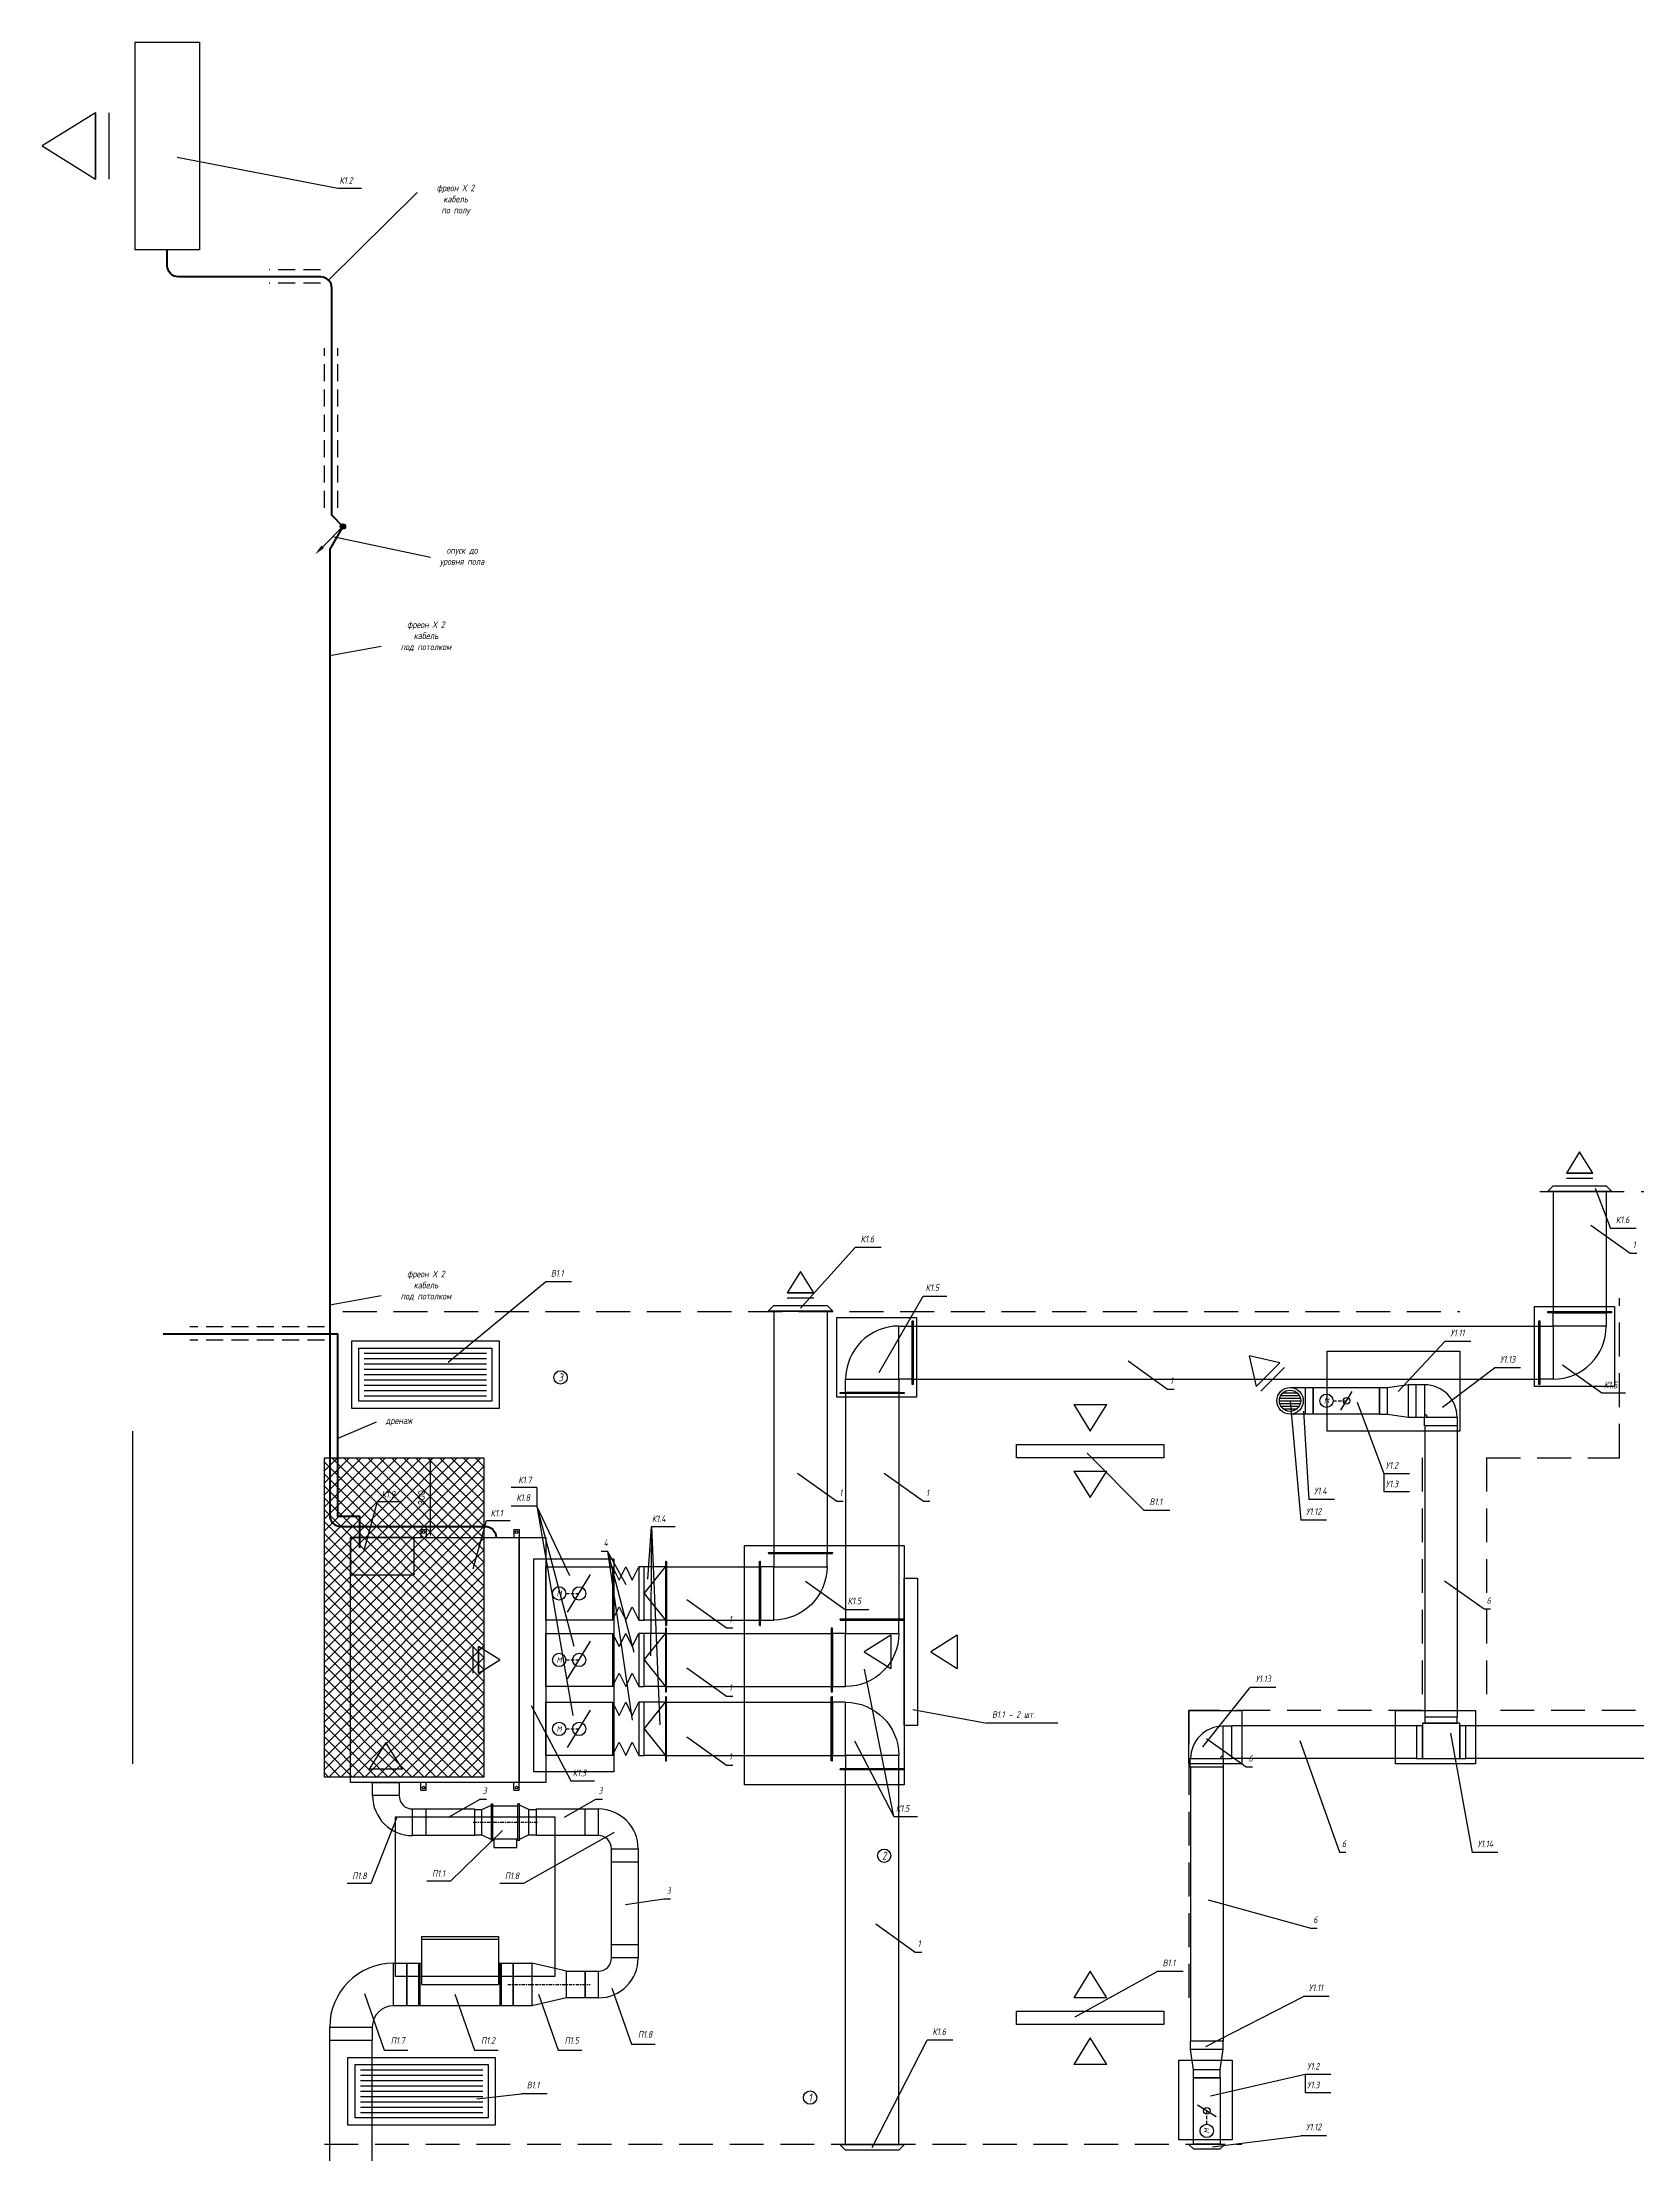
# Model space of a CAD drawing. Header units: millimetres. Extents: x -20430 to 47536, y -37310 to 23105.
# Drawn here: x 3390 to 9386, y -20206 to -12270 of the extents above; entities that cross this region are included whole.
import ezdxf
from ezdxf.enums import TextEntityAlignment as Align

# ---------------------------------------------------------------- set-up
doc = ezdxf.new("R2010")
doc.units = ezdxf.units.MM
doc.linetypes.add('DASHDOT', pattern=[25.4, 12.7, -6.35, 0, -6.35])
doc.linetypes.add('DASHED', pattern=[19.05, 12.7, -6.35])
for name, color, linetype in [('01 Черновое', 7, 'Continuous'), ('02 ОВиК', 7, 'Continuous'), ('07 Номера помещений', 7, 'Continuous'), ('08 Размеры', 7, 'Continuous')]:
    doc.layers.add(name, color=color, linetype=linetype)
doc.layers.add('100 noprint', color=2, linetype='Continuous', plot=False)
doc.styles.get("Standard").update_dxf_attribs({"font": 'Ubuntu-R.ttf'})
doc.styles.add('ГОСТ-ISOCPEUR', font='isocpeui.ttf', dxfattribs={"width": 0.8})
doc.dimstyles.new('ISO-25', dxfattribs={"dimtxt": 2.5, "dimasz": 2.5, "dimexe": 1.25, "dimexo": 0.625, "dimtad": 1, "dimtxsty": 'Standard', "dimcen": 2.5, "dimadec": 0, "dimazin": 0, "dimtfac": 1, "dimtmove": 0, "dimatfit": 3, "dimfxl": 1, "dimarcsym": 0})

# ---------------------------------------------------------------- blocks, each defined once
blk = doc.blocks.new('Решотка приток1')
at = {"color": 0, "linetype": 'Continuous', "lineweight": -2}
for p, q in [((-125, 0), (125, 0)), ((-125, -50), (125, -50)), ((-125, -50), (0, -250)), ((0, -250), (125, -50))]:
    blk.add_line(p, q, dxfattribs=at)
at = {"color": 0}
for p, q in [((-125, 0), (125, 0)), ((-125, -50), (0, -250)), ((125, -50), (-125, -50)), ((0, -250), (125, -50))]:
    blk.add_line(p, q, dxfattribs=at)
blk = doc.blocks.new('поворот 200х150')
at = {"color": 0}
for points in [[(50, -100), (0, -100), (0, 100), (50, 100)], [(50, 120), (52, 120), (52, -120), (50, -120)], [(-220, -152), (-220, -150), (20, -150), (20, -152)], [(0, -100), (0, -150), (-200, -150), (-200, -100)]]:
    blk.add_lwpolyline(points, close=True, dxfattribs=at)
blk.add_arc((0, -100), 200, 90, 180, dxfattribs=at)
blk = doc.blocks.new('*D156')
at = {"layer": '08 Размеры', "color": 0, "lineweight": -2}
for p, q in [((4521.2, -17590.5), (4859.7, -17590.5)), ((4849.7, -17870.5), (4849.7, -17610.5)), ((4549.1, -17890.5), (4859.7, -17890.5))]:
    blk.add_line(p, q, dxfattribs=at)
at = {"layer": '08 Размеры', "color": 0}
for points in [[(4853, -17610.5), (4846.4, -17610.5), (4849.7, -17590.5)], [(4846.4, -17870.5), (4853, -17870.5), (4849.7, -17890.5)]]:
    blk.add_solid(points, dxfattribs=at)
at = {"layer": 'Defpoints', "color": 0}
for p in [(4521.2, -17590.5), (4849.7, -17590.5), (4549.1, -17890.5)]:
    blk.add_point(p, dxfattribs=at)
at = {"layer": '08 Размеры', "color": 0, "insert": (4816.6, -17740.5), "char_height": 25, "attachment_point": 5, "rotation": 90}
blk.add_mtext('300', dxfattribs=at)
blk = doc.blocks.new('дроссель d200')
at = {"color": 0}
blk.add_line((-118.2, 29.4), (-31.8, 170.6), dxfattribs=at)
at = {"color": 0, "linetype": 'DASHED'}
blk.add_line((-125, 100), (-75, 100), dxfattribs=at)
at = {"color": 0, "flags": 128}
blk.add_lwpolyline([(-200, 0), (-200, 200), (50, 200), (50, 0)], close=True, dxfattribs=at)
at = {"color": 0}
for centre in [(-150, 100), (-75, 100)]:
    blk.add_circle(centre, 25, dxfattribs=at)
at = {"color": 0, "style": 'ГОСТ-ISOCPEUR', "width": 0.8}
blk.add_text('M', height=20, dxfattribs=at).set_placement((-150, 100), align=Align.MIDDLE_CENTER)
blk = doc.blocks.new('тройник 122х60')
at = {"layer": '02 ОВиК', "color": 0, "flags": 128}
for points in [[(-185, -122), (-163, -122), (-163, 0), (-185, 0)], [(-163, 0), (-163, -133), (-22, -133), (-22, 0)], [(-22, -122), (0, -122), (0, 0), (-22, 0)], [(-153.5, -133), (-153.5, -155), (-31.5, -155), (-31.5, -133)]]:
    blk.add_lwpolyline(points, close=True, dxfattribs=at)
blk = doc.blocks.new('поворот 122х60 горизонтальный')
at = {"color": 0}
for points in [[(31, 31), (-1, 31), (-1, 155), (31, 155)], [(-124, 0), (-124, 32), (0, 32), (0, 0)]]:
    blk.add_lwpolyline(points, close=True, dxfattribs=at)
for radius in [122, 10]:
    blk.add_arc((-1, 32), radius, 90, 180, dxfattribs=at)
blk = doc.blocks.new('переход d200 на 200х150')
at = {"color": 0}
for p, q in [((100, 100), (20, 100)), ((20, 0), (100, 100)), ((20, 0), (100, -100)), ((100, -100), (20, -100))]:
    blk.add_line(p, q, dxfattribs=at)
for points in [[(0, -100), (20, -100), (20, 100), (0, 100)], [(100, -120), (102, -120), (102, 120), (100, 120)]]:
    blk.add_lwpolyline(points, close=True, dxfattribs=at)
blk = doc.blocks.new('переход d100 на 120х60')
at = {"color": 0}
for p, q in [((0, -50), (0, 50)), ((0, 50), (30, 50)), ((30, 50), (107, 61)), ((30, -50), (30, 50)), ((107, 61), (107, -61)), ((107, 61), (137, 61)), ((137, -61), (137, 61)), ((0, -50), (30, -50)), ((30, -50), (107, -61)), ((107, -61), (137, -61))]:
    blk.add_line(p, q, dxfattribs=at)
blk = doc.blocks.new('дроссель d100')
at = {"color": 0}
for p, q in [((0, 0), (0, 100)), ((0, 100), (250, 100)), ((103.4, 14.7), (146.6, 85.3)), ((250, 100), (250, 0)), ((250, 0), (0, 0))]:
    blk.add_line(p, q, dxfattribs=at)
at = {"color": 0, "linetype": 'DASHED'}
blk.add_line((75, 50), (125, 50), dxfattribs=at)
at = {"color": 0}
for centre, radius in [((50, 50), 25), ((125, 50), 12.5)]:
    blk.add_circle(centre, radius, dxfattribs=at)
at = {"color": 0, "style": 'ГОСТ-ISOCPEUR', "width": 0.8}
blk.add_text('M', height=20, dxfattribs=at).set_placement((50, 50), align=Align.MIDDLE_CENTER)
blk = doc.blocks.new('решетка d100')
at = {"color": 0, "linetype": 'Continuous', "lineweight": -2}
for p, q in [((-40, 0), (40, 0)), ((-38.7, 10), (38.7, 10)), ((-34.6, 20), (34.6, 20)), ((-26.5, 30), (26.5, 30)), ((-38.7, -10), (38.7, -10)), ((-34.6, -20), (34.6, -20)), ((-26.5, -30), (26.5, -30))]:
    blk.add_line(p, q, dxfattribs=at)
for radius in [50, 40]:
    blk.add_circle((0, 0), radius, dxfattribs=at)
blk = doc.blocks.new('поворот d150 x 90')
at = {"color": 0, "flags": 128}
for points in [[(80, 130), (80, 290), (130, 290), (130, 130)], [(0, 0), (-160, 0), (-160, 50), (0, 50)]]:
    blk.add_lwpolyline(points, close=True, dxfattribs=at)
at = {"color": 0}
for radius in [240, 80]:
    blk.add_arc((80, 50), radius, 90, 180, dxfattribs=at)
blk = doc.blocks.new('АП 500х200')
at = {"color": 0, "lineweight": -2}
for p, q in [((-507, 207), (-47, 207)), ((-507, 187), (-47, 187)), ((-507, 167), (-47, 167)), ((-507, 147), (-47, 147)), ((-507, 127), (-47, 127)), ((-507, 107), (-47, 107)), ((-507, 87), (-47, 87)), ((-507, 67), (-47, 67)), ((-507, 47), (-47, 47))]:
    blk.add_line(p, q, dxfattribs=at)
for points in [[(-554, 0), (-554, 254), (0, 254), (0, 0)], [(-527, 27), (-527, 227), (-27, 227), (-27, 27)]]:
    blk.add_lwpolyline(points, close=True, dxfattribs=at)
blk = doc.blocks.new('АП 500х200 разрез')
at = {"color": 0}
for p, q in [((-339.5, 200), (-214.5, 200)), ((-339.5, 200), (-277, 100)), ((-277, 100), (-214.5, 200)), ((-339.5, -50), (-214.5, -50)), ((-339.5, -50), (-277, -150)), ((-277, -150), (-214.5, -50))]:
    blk.add_line(p, q, dxfattribs=at)
at = {"color": 0, "flags": 128}
blk.add_lwpolyline([(-554, 0), (-554, 50), (0, 50), (0, 0)], close=True, dxfattribs=at)

msp = doc.modelspace()

# ---------------------------------------------------------------- hatches: boundary and pattern name
h = msp.add_hatch(color=256)
edge = h.paths.add_edge_path()
edge.add_arc((4521.2, -14090.5), 10, 0, 360)
at = {"layer": '100 noprint', "lineweight": -2, "ltscale": 10}
h = msp.add_hatch(dxfattribs=at)
h.set_pattern_fill('ANSI37', color=256, scale=10, style=0)
h.paths.add_polyline_path([(4451.2, -17590.5), (5051.2, -17590.5), (5051.2, -18790.5), (4451.2, -18790.5)])

# ---------------------------------------------------------------- linework, layer by layer
at = {"linetype": 'ByBlock', "lineweight": -2}
msp.add_lwpolyline([(4444.8, -14167), (4521.2, -14090.5)], dxfattribs=at)
msp.add_circle((4521.2, -14090.5), 10)
msp.add_solid([(4449.5, -14171.7), (4416.5, -14195.3), (4440, -14162.3)])
at = {"layer": '01 Черновое', "color": 1, "linetype": 'DASHED', "ltscale": 10}
for p, q in [((9021.2, -16590.5), (12431.2, -16590.5)), ((4521.2, -17040.5), (8721.2, -17040.5)), ((9321.2, -17590.5), (9321.2, -16990.5)), ((8579.2, -17590.5), (8579.2, -18540.5)), ((8821.2, -17590.5), (8821.2, -18540.5)), ((8821.2, -17590.5), (9321.2, -17590.5)), ((7701.2, -18540.5), (7701.2, -19670.5)), ((8579.2, -18540.5), (7701.2, -18540.5)), ((13001.2, -18540.5), (8821.2, -18540.5)), ((4451.2, -20170.5), (7901.2, -20170.5))]:
    msp.add_line(p, q, dxfattribs=at)
at = {"layer": '02 ОВиК'}
for p, q in [((4800.1, -12835.2), (4467.1, -13164.7)), ((4483, -14128.7), (4850.7, -14206.1)), ((4471.2, -14575.5), (4664.8, -14540.7)), ((9230.1, -16577.5), (9287.1, -16728.7)), ((9384, -16728.7), (9287.1, -16728.7)), ((6241.2, -17028.6), (6447.6, -16800.8)), ((6544.5, -16800.8), (6447.6, -16800.8)), ((4471.2, -17015.9), (4664.8, -16981.1)), ((4916.6, -17230.8), (5283.1, -16929.7)), ((5380, -16929.7), (5283.1, -16929.7)), ((8489, -17341.8), (8664.8, -17153.9)), ((8761.7, -17153.9), (8664.8, -17153.9)), ((8655.7, -17400.6), (8851.5, -17253.1)), ((8948.4, -17253.1), (8851.5, -17253.1)), ((8082.2, -17376.5), (8122.3, -17824.9)), ((4646.1, -17456.3), (4502.2, -17517.7)), ((8133.1, -17415), (8152.3, -17747.7)), ((8334.1, -17381.2), (8434.6, -17649.2)), ((8589.2, -17470.5), (8589.2, -18565.5)), ((8711.2, -17470.5), (8711.2, -18565.5)), ((7318.8, -17573.2), (7533.9, -17788.6)), ((8434.6, -17649.2), (8531.5, -17649.2)), ((8434.6, -17649.2), (8434.6, -17719.2)), ((5249.9, -17703), (5153, -17703)), ((5249.9, -17773), (5153, -17773)), ((5249.9, -17703), (5249.9, -17773)), ((5374.1, -18033.8), (5249.9, -17773)), ((5249.9, -17773), (5388.8, -18299)), ((5249.9, -17773), (5385.2, -18559.8)), ((8249.2, -17747.7), (8152.3, -17747.7)), ((8531.5, -17719.2), (8434.6, -17719.2)), ((5681.3, -17848.6), (5677.3, -18335.6)), ((5681.3, -17848.6), (5712.3, -18593.9)), ((7630.8, -17788.6), (7533.9, -17788.6)), ((8219.2, -17824.9), (8122.3, -17824.9)), ((5492, -17941.2), (5516, -17941.2)), ((5585.7, -18067.9), (5516, -17941.2)), ((5516, -17941.2), (5614.7, -18321.4)), ((5516, -17941.2), (5608.9, -18577.1)), ((6592.7, -18938.4), (6481.7, -18384.9)), ((7754.9, -18676.9), (7932.1, -18454)), ((8029, -18454), (7932.1, -18454)), ((6664.5, -18536.7), (6941.5, -18588.1)), ((7209.1, -18588.1), (6941.5, -18588.1)), ((8557.7, -18598.5), (7862.2, -18598.5)), ((8685.7, -18626), (8767, -19074.4)), ((13826.2, -18598.5), (8742.7, -18598.5)), ((8557.7, -18720.5), (7862.2, -18720.5)), ((13826.2, -18720.5), (8742.7, -18720.5)), ((7708.2, -18753.5), (7708.2, -19783.5)), ((7830.2, -18753.5), (7830.2, -19783.5)), ((8863.9, -19074.4), (8767, -19074.4)), ((7274.5, -19691.8), (7583, -19521.6)), ((7679.9, -19521.6), (7583, -19521.6)), ((7766.2, -19802.8), (8132.7, -19615)), ((8229.6, -19615), (8132.7, -19615)), ((6511.2, -20182.4), (6717.6, -19779.8)), ((6814.5, -19779.8), (6717.6, -19779.8)), ((7783.1, -19988.3), (8138.8, -19907.9)), ((8138.8, -19907.9), (8235.7, -19907.9)), ((8138.8, -19907.9), (8138.8, -19977.9)), ((5024.4, -19999.9), (5192.2, -19980.9)), ((5289.1, -19980.9), (5192.2, -19980.9)), ((8235.7, -19977.9), (8138.8, -19977.9)), ((7791.2, -20180.9), (8122.3, -20138.5)), ((8219.2, -20138.5), (8122.3, -20138.5)), ((7700.7, -20170.5), (7837.7, -20170.5)), ((7700.7, -20170.5), (7718.7, -20188.5)), ((7718.7, -20188.5), (7819.7, -20188.5)), ((7837.7, -20170.5), (7819.7, -20188.5))]:
    msp.add_line(p, q, dxfattribs=at)
at = {"layer": '02 ОВиК', "color": 1, "linetype": 'DASHED', "ltscale": 5}
for p, q in [((4436.1, -13126), (4243.8, -13126)), ((4436.1, -13176), (4243.8, -13176)), ((4451.2, -14020.5), (4451.2, -13420.5)), ((4501.2, -14020.5), (4501.2, -13420.5)), ((4451.2, -17099), (3945.6, -17099)), ((4451.2, -17149), (3945.6, -17149))]:
    msp.add_line(p, q, dxfattribs=at)
at = {"layer": '02 ОВиК', "color": 5}
for p, q in [((9051.2, -16588.5), (9071.2, -16568.5)), ((9071.2, -16568.5), (9271.2, -16568.5)), ((9291.2, -16588.5), (9271.2, -16568.5)), ((9071.2, -16590.5), (9071.2, -17041.5)), ((9071.2, -16590.5), (9271.2, -16590.5)), ((9271.2, -16590.5), (9271.2, -17041.5)), ((6121.2, -17038.5), (6141.2, -17018.5)), ((6141.2, -17018.5), (6341.2, -17018.5)), ((6141.2, -17040.5), (6141.2, -17946.5)), ((6361.2, -17038.5), (6341.2, -17018.5)), ((6341.2, -17040.5), (6341.2, -17946.5)), ((6665.2, -17095.5), (9017.2, -17095.5)), ((6665.2, -17295.5), (9017.2, -17295.5)), ((6411.2, -17349.5), (6411.2, -18196.5)), ((6611.2, -17349.5), (6611.2, -18196.5)), ((4814.1, -17860.5), (4814.1, -17890.5)), ((4814.1, -17860.5), (4834.1, -17860.5)), ((4834.1, -17860.5), (4834.1, -17890.5)), ((5164.1, -17860.5), (5184.1, -17860.5)), ((5164.1, -17860.5), (5164.1, -17890.5)), ((5184.1, -17860.5), (5184.1, -17890.5)), ((5738.1, -18000.5), (6087.2, -18000.5)), ((5738.1, -18200.5), (6087.2, -18200.5)), ((5738.1, -18250.5), (6357.2, -18250.5)), ((5738.1, -18450.5), (6357.2, -18450.5)), ((5738.1, -18509.6), (6357.2, -18509.6)), ((4682.3, -18660.4), (4619.8, -18760.4)), ((4744.8, -18760.4), (4682.3, -18660.4)), ((5738.1, -18709.6), (6357.2, -18709.6)), ((4744.8, -18760.4), (4619.8, -18760.4)), ((6411.2, -20170.5), (6411.2, -18763.6)), ((6611.2, -20170.5), (6611.2, -18763.6)), ((4814.1, -18840.5), (4814.1, -18810.5)), ((4814.1, -18840.5), (4834.1, -18840.5)), ((4834.1, -18840.5), (4834.1, -18810.5)), ((5164.1, -18840.5), (5164.1, -18810.5)), ((5164.1, -18840.5), (5184.1, -18840.5)), ((5184.1, -18840.5), (5184.1, -18810.5)), ((6391.2, -20172.5), (6411.2, -20192.5)), ((6611.2, -20192.5), (6411.2, -20192.5)), ((6631.2, -20172.5), (6611.2, -20192.5))]:
    msp.add_line(p, q, dxfattribs=at)
at = {"layer": '02 ОВиК', "linetype": 'Continuous', "lineweight": -2}
for p, q in [((8082.2, -17326.5), (8169.2, -17326.5)), ((8139.2, -17326.5), (8139.2, -17426.5)), ((8169.2, -17326.5), (8169.2, -17426.5)), ((8169.2, -17426.5), (8082.2, -17426.5))]:
    msp.add_line(p, q, dxfattribs=at)
at = {"layer": '02 ОВиК', "color": 1}
for p, q in [((4832.3, -18910.5), (5015.8, -18910.5)), ((5015.8, -18910.5), (5015.8, -19010.5)), ((5015.8, -18912.7), (5043.8, -18912.7)), ((5043.8, -18912.7), (5079, -18896.2)), ((5043.8, -19008.2), (5043.8, -18912.7)), ((5079, -19029.2), (5079, -18891.7)), ((5079, -18891.7), (5085.1, -18891.7)), ((5085.1, -19029.2), (5085.1, -18891.7)), ((5085.1, -18898.2), (5178.5, -18898.2)), ((5178.5, -19029.2), (5178.5, -18891.7)), ((5184.6, -18891.7), (5178.5, -18891.7)), ((5184.6, -19029.2), (5184.6, -18891.7)), ((5219.8, -18912.7), (5184.6, -18896.2)), ((5219.8, -19008.2), (5219.8, -18912.7)), ((5219.8, -19008.2), (5219.8, -18912.7)), ((5219.8, -18912.7), (5247.8, -18912.7)), ((5247.8, -18910.5), (5247.8, -19010.5)), ((5247.8, -18910.5), (5431.2, -18910.5)), ((5015.8, -19010.5), (4832.3, -19010.5)), ((5015.8, -19008.2), (5043.8, -19008.2)), ((5043.8, -19008.2), (5079, -19024.8)), ((5079, -19029.2), (5085.1, -19029.2)), ((5085.1, -19022.8), (5178.5, -19022.8)), ((5089.2, -19055.5), (5089.2, -19022.8)), ((5174.3, -19055.5), (5174.3, -19022.8)), ((5184.6, -19029.2), (5178.5, -19029.2)), ((5219.8, -19008.2), (5184.6, -19024.8)), ((5219.8, -19008.2), (5247.8, -19008.2)), ((5431.2, -19010.5), (5247.8, -19010.5)), ((5089.2, -19055.5), (5174.3, -19055.5)), ((5531.2, -19420.5), (5531.2, -19110.5)), ((5631.2, -19110.5), (5631.2, -19420.5)), ((4816.2, -19390.5), (5106.2, -19390.5)), ((4816.2, -19390.5), (4816.2, -19570.5)), ((4816.2, -19400.5), (5106.2, -19400.5)), ((5106.2, -19390.5), (5106.2, -19570.5)), ((4761.2, -19650.5), (4761.2, -19490.5)), ((4761.2, -19490.5), (4816.2, -19490.5)), ((4761.2, -19650.5), (4761.2, -19490.5)), ((4806.2, -19650.5), (4806.2, -19490.5)), ((4811.2, -19650.5), (4811.2, -19490.5)), ((5106.2, -19490.5), (5161.2, -19490.5)), ((5111.2, -19490.5), (5111.2, -19650.5)), ((5116.2, -19490.5), (5116.2, -19650.5)), ((5161.2, -19490.5), (5161.2, -19650.5)), ((5361.2, -19520.5), (5231.2, -19490.5)), ((4816.2, -19570.5), (5106.2, -19570.5)), ((5161.2, -19650.5), (4761.2, -19650.5)), ((5361.2, -19620.5), (5231.2, -19650.5)), ((4471.2, -23901.6), (4471.2, -19780.5)), ((4631.2, -23901.6), (4631.2, -19780.5))]:
    msp.add_line(p, q, dxfattribs=at)
at = {"layer": '02 ОВиК', "color": 1, "linetype": 'DASHDOT'}
for p, q in [((5010.8, -18960.5), (5252.8, -18960.5)), ((5141.2, -19570.5), (5451.2, -19570.5))]:
    msp.add_line(p, q, dxfattribs=at)
at = {"layer": '02 ОВиК', "color": 5}
for points in [[(3981.2, -13050.5), (3740.2, -13050.5), (3740.2, -12270.5), (3981.2, -12270.5)], [(9051.2, -16590.5), (9051.2, -16588.5), (9291.2, -16588.5), (9291.2, -16590.5)], [(6121.2, -17040.5), (6121.2, -17038.5), (6361.2, -17038.5), (6361.2, -17040.5)], [(9051.2, -17043.5), (9051.2, -17041.5), (9291.2, -17041.5), (9291.2, -17043.5)], [(6663.2, -17075.5), (6665.2, -17075.5), (6665.2, -17315.5), (6663.2, -17315.5)], [(9017.2, -17075.5), (9019.2, -17075.5), (9019.2, -17315.5), (9017.2, -17315.5)], [(6391.2, -17349.5), (6391.2, -17347.5), (6631.2, -17347.5), (6631.2, -17349.5)], [(4549.1, -17890.5), (5184.1, -17890.5), (5184.1, -18810.5), (4549.1, -18810.5)], [(4549.1, -17890.5), (4549.1, -18030.7), (4789.3, -18030.7), (4789.3, -17890.5)], [(5284.1, -17890.5), (5284.1, -18810.5), (5184.1, -18810.5), (5184.1, -17890.5)], [(5738.1, -18220.5), (5736.1, -18220.5), (5736.1, -17980.5), (5738.1, -17980.5)], [(6089.2, -18220.5), (6087.2, -18220.5), (6087.2, -17980.5), (6089.2, -17980.5)], [(6121.2, -17948.5), (6121.2, -17946.5), (6361.2, -17946.5), (6361.2, -17948.5)], [(5736.1, -18470.5), (5738.1, -18470.5), (5738.1, -18230.5), (5736.1, -18230.5)], [(6357.2, -18470.5), (6359.2, -18470.5), (6359.2, -18230.5), (6357.2, -18230.5)], [(6391.2, -18198.5), (6391.2, -18196.5), (6631.2, -18196.5), (6631.2, -18198.5)], [(5736.1, -18729.6), (5738.1, -18729.6), (5738.1, -18489.6), (5736.1, -18489.6)], [(6359.2, -18729.6), (6357.2, -18729.6), (6357.2, -18489.6), (6359.2, -18489.6)], [(6391.2, -18763.6), (6391.2, -18761.6), (6631.2, -18761.6), (6631.2, -18763.6)], [(6391.2, -20172.5), (6391.2, -20170.5), (6631.2, -20170.5), (6631.2, -20172.5)]]:
    msp.add_lwpolyline(points, close=True, dxfattribs=at)
at = {"layer": '02 ОВиК'}
for points in [[(3897.7, -12703), (4501.4, -12819), (4590.2, -12819)], [(9212.9, -16716.1), (9361.6, -16822.2), (9385.7, -16822.2)], [(6536.7, -17270.5), (6702.7, -16983), (6791.4, -16983)], [(7473.2, -17226.4), (7621.9, -17332.5), (7646, -17332.5)], [(9106.5, -17240.9), (9255.2, -17347), (9344, -17347)], [(6229.6, -17648.2), (6378.3, -17754.3), (6402.4, -17754.3)], [(6555.5, -17648.2), (6704.2, -17754.3), (6728.3, -17754.3)], [(4600.4, -17937.5), (4650.5, -17755.4), (4739.3, -17755.4)], [(5010.4, -18008.6), (5060.4, -17826.5), (5149.2, -17826.5)], [(5667.8, -18046.3), (5681.3, -17848.6), (5770.1, -17848.6)], [(6260.9, -18054.4), (6409.6, -18160.6), (6498.4, -18160.6)], [(8663.5, -18052.8), (8812.2, -18158.9), (8836.3, -18158.9)], [(5814.4, -18123.6), (5963.1, -18229.8), (5987.2, -18229.8)], [(5814.4, -18380.3), (5963.1, -18486.5), (5987.2, -18486.5)], [(5229.1, -18521.2), (5377.9, -18805.1), (5466.6, -18805.1)], [(5814.4, -18639.3), (5963.1, -18745.4), (5987.2, -18745.4)], [(7768.4, -18645.7), (7917.1, -18751.8), (7941.2, -18751.8)], [(6444, -18654.4), (6592.7, -18938.4), (6681.5, -18938.4)], [(8119.4, -18653.1), (8268.1, -19073), (8292.2, -19073)], [(4918, -18941.9), (5036.7, -18873.2), (5060.8, -18873.2)], [(5353.8, -18941.9), (5472.4, -18873.2), (5496.5, -18873.2)], [(4721.9, -18945.1), (4625.7, -19190.9), (4537, -19190.9)], [(5120.5, -18990.9), (4925.8, -19182.1), (4837, -19182.1)], [(5541.1, -18998.7), (5199.4, -19190.9), (5110.6, -19190.9)], [(5583.2, -19269.6), (5728.1, -19248.9), (5752.2, -19248.9)], [(7774.4, -19252.6), (8160, -19358.7), (8184.1, -19358.7)], [(6524.3, -19342.4), (6673, -19448.6), (6697.1, -19448.6)], [(5531.7, -19584.2), (5605.6, -19794), (5694.4, -19794)], [(4602.3, -19604.2), (4676.3, -19816.8), (4765, -19816.8)], [(4941.7, -19607), (5015.6, -19816.8), (5104.4, -19816.8)], [(5256, -19607), (5329.9, -19816.8), (5418.7, -19816.8)]]:
    msp.add_lwpolyline(points, dxfattribs=at)
at = {"layer": '02 ОВиК', "color": 1, "lineweight": 70}
for points in [[(4521.2, -14090.5), (4479.4, -14048.6), (4479.4, -13194.4, 0.414214), (4437.4, -13152.4), (3902.7, -13152.4, -0.414214), (3860.7, -13110.4), (3860.7, -13050.5)], [(4521.2, -14090.5), (4471.2, -14175.2), (4471.2, -17806.5, 0.414214), (4513.2, -17848.5), (5055.3, -17848.5, -0.414214), (5097.3, -17890.5, -0.414214)]]:
    msp.add_lwpolyline(points, format="xyb", dxfattribs=at)
at = {"layer": '02 ОВиК', "color": 5, "lineweight": 70}
msp.add_lwpolyline([(4584.4, -17929.7), (4584.4, -17811.8), (4502.2, -17811.8), (4502.2, -17126.1), (3845.4, -17126.1)], dxfattribs=at)
at = {"layer": '02 ОВиК', "color": 5}
for points in [[(5534.1, -18000.5), (5534.1, -18000.5), (5559.1, -18050.5), (5584.1, -18000.5)], [(5584.1, -18000.5), (5584.1, -18000.5), (5609.1, -18050.5), (5634.1, -18000.5)], [(5534.1, -18200.5), (5534.1, -18200.5), (5559.1, -18150.5), (5584.1, -18200.5)], [(5584.1, -18200.5), (5584.1, -18200.5), (5609.1, -18150.5), (5634.1, -18200.5)], [(5534.1, -18250.5), (5534.1, -18250.5), (5559.1, -18300.5), (5584.1, -18250.5)], [(5584.1, -18250.5), (5584.1, -18250.5), (5609.1, -18300.5), (5634.1, -18250.5)], [(5534.1, -18450.5), (5534.1, -18450.5), (5559.1, -18400.5), (5584.1, -18450.5)], [(5584.1, -18450.5), (5584.1, -18450.5), (5609.1, -18400.5), (5634.1, -18450.5)], [(5534.1, -18509.6), (5534.1, -18509.6), (5559.1, -18559.6), (5584.1, -18509.6)], [(5584.1, -18509.6), (5584.1, -18509.6), (5609.1, -18559.6), (5634.1, -18509.6)], [(5534.1, -18709.6), (5534.1, -18709.6), (5559.1, -18659.6), (5584.1, -18709.6)], [(5584.1, -18709.6), (5584.1, -18709.6), (5609.1, -18659.6), (5634.1, -18709.6)]]:
    msp.add_lwpolyline(points, dxfattribs=at)
at = {"layer": '02 ОВиК', "color": 1, "flags": 128}
for points in [[(4732.3, -18810.5), (4732.3, -18860.5), (4632.3, -18860.5), (4632.3, -18810.5)], [(4782.3, -18910.5), (4832.3, -18910.5), (4832.3, -19010.5), (4782.3, -19010.5)], [(5481.2, -19010.5), (5431.2, -19010.5), (5431.2, -18910.5), (5481.2, -18910.5)], [(5531.2, -19110.5), (5531.2, -19060.5), (5631.2, -19060.5), (5631.2, -19110.5)], [(5531.2, -19470.5), (5531.2, -19420.5), (5631.2, -19420.5), (5631.2, -19470.5)], [(5231.2, -19490.5), (5231.2, -19650.5), (5161.2, -19650.5), (5161.2, -19490.5)], [(5431.2, -19520.5), (5431.2, -19620.5), (5361.2, -19620.5), (5361.2, -19520.5)], [(5431.2, -19520.5), (5481.2, -19520.5), (5481.2, -19620.5), (5431.2, -19620.5)]]:
    msp.add_lwpolyline(points, close=True, dxfattribs=at)
at = {"layer": '02 ОВиК', "linetype": 'Continuous', "lineweight": -2}
msp.add_circle((8082.2, -17376.5), 50, dxfattribs=at)
at = {"layer": '02 ОВиК', "color": 5}
for centre in [(4824.1, -17870.5), (5174.1, -17870.5), (4824.1, -18830.5), (5174.1, -18830.5)]:
    msp.add_circle(centre, 5, dxfattribs=at)
at = {"layer": '02 ОВиК', "color": 1}
for centre, radius, start, end in [((4782.3, -18860.5), 150, 180, 270), ((4782.3, -18860.5), 50, 180, 270), ((5481.2, -19060.5), 150, 0, 90), ((5481.2, -19060.5), 50, 0, 90), ((5481.2, -19470.5), 50, 270, 0), ((5481.2, -19470.5), 150, 270, 0)]:
    msp.add_arc(centre, radius, start, end, dxfattribs=at)
at = {"layer": '07 Номера помещений'}
for centre in [(5339.3, -17288.8), (6556.2, -19086.4), (6277.6, -19995.5)]:
    msp.add_circle(centre, 25, dxfattribs=at)
at = {"layer": '100 noprint', "lineweight": -2}
msp.add_line((3730.9, -18740.5), (3730.9, -17490.5), dxfattribs=at)
for points in [[(9001.9, -17322.3), (9001.9, -17022.3), (9301.9, -17022.3), (9301.9, -17322.3)], [(6378, -17363.5), (6378, -17063.5), (6678, -17063.5), (6678, -17363.5)], [(8221.2, -17490.5), (8221.2, -17190.5), (8721.2, -17190.5), (8721.2, -17490.5)], [(4451.2, -17590.5), (5051.2, -17590.5), (5051.2, -18790.5), (4451.2, -18790.5)], [(6031.2, -17920.5), (6631.2, -17920.5), (6631.2, -18820.5), (6031.2, -18820.5)], [(5239, -17970.5), (5539, -17970.5), (5539, -18770.5), (5239, -18770.5)], [(7701.2, -18740.5), (7701.2, -18540.5), (7901.2, -18540.5), (7901.2, -18740.5)], [(8479.2, -18740.5), (8479.2, -18540.5), (8779.2, -18540.5), (8779.2, -18740.5)], [(4718.1, -19540.3), (4718.1, -18940.3), (5318.1, -18940.3), (5318.1, -19540.3)], [(7864, -20154.4), (7664, -20154.4), (7664, -19854.4), (7864, -19854.4)]]:
    msp.add_lwpolyline(points, close=True, dxfattribs=at)

# ---------------------------------------------------------------- block references
at = {"layer": '02 ОВиК', "color": 5, "linetype": 'Continuous', "lineweight": -2, "rotation": 269.9999999999999}
msp.add_blockref('Решотка приток1', (3640.2, -12660.5), dxfattribs=at)
at = {"layer": '02 ОВиК', "color": 5, "linetype": 'Continuous', "lineweight": -2, "xscale": 0.4, "yscale": 0.4, "zscale": 0.4}
for p, rotation in [((9171.2, -16540.5), 180), ((6241.2, -16990.5), 180), ((5011.2, -18350.5), 89.99999999999999)]:
    msp.add_blockref('Решотка приток1', p, dxfattribs=dict(at, rotation=rotation))
at = {"layer": '02 ОВиК', "color": 5, "rotation": 180}
msp.add_blockref('поворот 200х150', (9071.2, -17195.5), dxfattribs=at)
at = {"layer": '02 ОВиК', "color": 5}
for name, p in [('поворот 200х150', (6611.2, -17195.5)), ('дроссель d200', (5484.1, -18200.5)), ('переход d200 на 200х150', (5634.1, -18100.5)), ('дроссель d200', (5484.1, -18450.5)), ('переход d200 на 200х150', (5634.1, -18350.5)), ('переход d200 на 200х150', (5634.1, -18609.6)), ('дроссель d200', (5484.1, -18709.6))]:
    msp.add_blockref(name, p, dxfattribs=at)
at = {"layer": '02 ОВиК', "color": 6}
for name, p in [('АП 500х200', (5108.1, -17405.1)), ('АП 500х200 разрез', (7608.2, -17590.5)), ('АП 500х200', (5093.8, -20098.4))]:
    msp.add_blockref(name, p, dxfattribs=at)
at = {"layer": '02 ОВиК', "linetype": 'Continuous', "lineweight": -2, "xscale": 0.5, "yscale": 0.5, "zscale": 0.5, "rotation": 224.9999999999997}
msp.add_blockref('Решотка приток1', (8017.2, -17296.2), dxfattribs=at)
at = {"layer": '02 ОВиК', "lineweight": -2}
msp.add_blockref('решетка d100', (8082.2, -17376.5), dxfattribs=at)
at = {"layer": '02 ОВиК', "linetype": 'Continuous', "lineweight": -2}
msp.add_blockref('дроссель d100', (8169.2, -17426.5), dxfattribs=at)
at = {"layer": '02 ОВиК'}
msp.add_blockref('переход d100 на 120х60', (8419.2, -17376.5), dxfattribs=at)
for name, p, rotation in [('поворот 122х60 горизонтальный', (8556.2, -17439.5), 270), ('тройник 122х60', (8557.7, -18720.5), 180), ('поворот 122х60 горизонтальный', (7831.2, -18753.5), 360), ('переход d100 на 120х60', (7769.2, -19920.5), 90)]:
    msp.add_blockref(name, p, dxfattribs=dict(at, rotation=rotation))
at = {"layer": '02 ОВиК', "color": 5, "xscale": -1, "rotation": 270}
for p in [(6241.2, -18000.5), (6511.2, -18250.5)]:
    msp.add_blockref('поворот 200х150', p, dxfattribs=at)
at = {"layer": '02 ОВиК', "color": 6}
for p, rotation in [((6631.2, -18597.5), 270), ((7054.2, -19670.5), 180)]:
    msp.add_blockref('АП 500х200 разрез', p, dxfattribs=dict(at, rotation=rotation))
at = {"layer": '02 ОВиК', "color": 5, "xscale": -1}
msp.add_blockref('поворот 200х150', (6411.2, -18609.6), dxfattribs=at)
at = {"layer": '02 ОВиК', "color": 1}
msp.add_blockref('поворот d150 x 90', (4631.2, -19780.5), dxfattribs=at)
at = {"layer": '02 ОВиК', "linetype": 'Continuous', "lineweight": -2, "rotation": 90}
msp.add_blockref('дроссель d100', (7819.2, -20170.5), dxfattribs=at)

# ---------------------------------------------------------------- texts
at = {"layer": '02 ОВиК', "linetype": 'Continuous', "lineweight": 35, "style": 'ГОСТ-ISOCPEUR', "width": 0.8}
for s, p in [('К1.2', (4507.8, -12802.4)), ('К1.6', (9307.1, -16708.7)), ('К1.6', (6467.6, -16780.8)), ('1', (9370.7, -16802.9)), ('В1.1', (5303.1, -16909.7)), ('К1.5', (6711.8, -16963.6)), ('У1.11', (8684.8, -17133.9)), ('У1.13', (8871.5, -17233.1)), ('1', (7631, -17313.2)), ('К1.5', (9262.5, -17329.5)), ('У1.2', (8441.9, -17631.7)), ('К1.7', (5180.2, -17686.4)), ('У1.3', (8441.9, -17701.7)), ('К1.9', (4666.2, -17740.4)), ('К1.8', (5173, -17753)), ('1', (6387.5, -17735)), ('1', (6713.4, -17735)), ('В1.1', (7553.9, -17768.6)), ('У1.4', (8172.3, -17727.7)), ('К1.1', (5076.2, -17811.5)), ('К1.4', (5682.9, -17831.9)), ('У1.12', (8142.3, -17804.9)), ('4', (5501.1, -17921.9)), ('К1.5', (6418.7, -18141.2)), ('6', (8821.3, -18139.6)), ('1', (5972.3, -18210.4)), ('У1.13', (7952.1, -18434)), ('1', (5972.3, -18467.1)), ('В1.1 - 2 шт.', (6961.5, -18568.1)), ('1', (5972.3, -18726.1)), ('6', (7926.2, -18732.5)), ('К1.3', (5385.1, -18787.6)), ('3', (5045.8, -18853.8)), ('3', (5481.5, -18853.8)), ('К1.5', (6600, -18920.8)), ('6', (8277.2, -19053.7)), ('У1.14', (8787, -19054.4)), ('П1.8', (4556, -19174.3)), ('П1.1', (4856.1, -19165.5)), ('П1.8', (5129.7, -19174.3)), ('3', (5737.3, -19229.6)), ('6', (8169.1, -19339.4)), ('1', (6682.1, -19429.2)), ('В1.1', (7603, -19501.6)), ('У1.11', (8152.7, -19595)), ('П1.8', (5630.3, -19770.2)), ('К1.6', (6737.6, -19759.8)), ('П1.7', (4700.9, -19793.1)), ('П1.2', (5040.3, -19793.1)), ('П1.5', (5354.5, -19793.1)), ('У1.2', (8146.1, -19890.3)), ('В1.1', (5212.2, -19960.9)), ('У1.3', (8146.1, -19960.3)), ('У1.12', (8142.3, -20118.5))]:
    msp.add_text(s, height=25, dxfattribs=at).set_placement(p)
at = {"layer": '02 ОВиК', "linetype": 'Continuous', "lineweight": 35, "char_height": 25, "attachment_point": 5, "style": 'ГОСТ-ISOCPEUR'}
for s, insert in [('{\\pxqc;фреон Х 2\\Pкабель\\Pпо полу}', (4944.8, -12863.3)), ('{\\pxqc;опуск до\\Pуровня пола}', (4968.8, -14204.5)), ('{\\pxqc;фреон Х 2\\Pкабель\\Pпод потолком}', (4833.3, -14503.2)), ('{\\pxqc;фреон Х 2\\Pкабель\\Pпод потолком}', (4833.3, -16943.6)), ('{\\pxqc;дренаж}', (4731.3, -17454.4))]:
    msp.add_mtext_dynamic_manual_height_columns(s, width=957.621, gutter_width=957.6, heights=[446.2], dxfattribs=dict(at, insert=insert))
at = {"layer": '07 Номера помещений', "style": 'ГОСТ-ISOCPEUR', "width": 0.8}
for s, p in [('3', (5339.3, -17288.8)), ('2', (6556.2, -19086.4)), ('1', (6277.6, -19995.5))]:
    msp.add_text(s, height=30, dxfattribs=at).set_placement(p, align=Align.MIDDLE)

# ---------------------------------------------------------------- dimensions: what is measured, and where the dimension line sits
at = {"layer": '08 Размеры'}
dim = msp.add_linear_dim(base=(4849.7, -17590.5), p1=(4549.1, -17890.5), p2=(4521.2, -17590.5), angle=90, dimstyle='ISO-25', override={"dimtxt": 25, "dimasz": 20, "dimexe": 10, "dimexo": 0, "dimgap": 20, "dimdec": 0}, dxfattribs=at)
dim.commit()
dim.dimension.update_dxf_attribs({"geometry": '*D156', "text_midpoint": (4849.7, -17740.5), "dimtype": 160})

doc.saveas('drawing.dxf')
